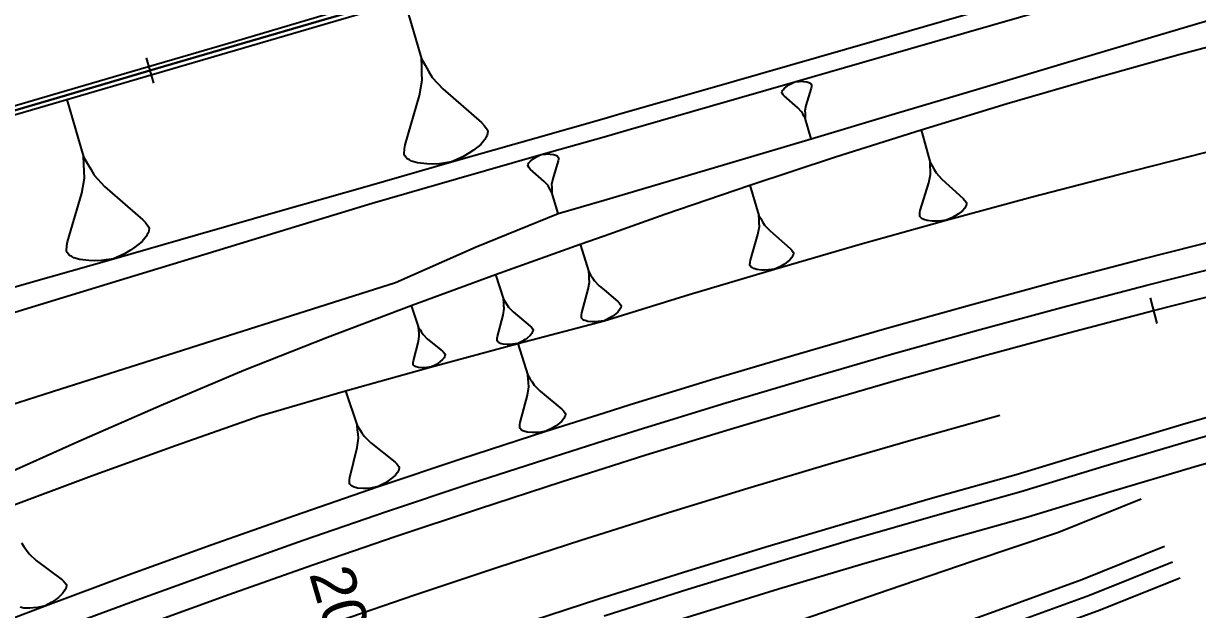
# Model space of a CAD drawing. Extents: x 387562 to 388546, y 804386 to 804945.
# Drawn here: x 388067 to 388133.7, y 804800.6 to 804834 of the extents above; entities that cross this region are included whole.
import ezdxf
from ezdxf.enums import TextEntityAlignment as Align

# ---------------------------------------------------------------- set-up
doc = ezdxf.new("R2010")
doc.units = 0
doc.layers.get('0').update_dxf_attribs({"linetype": 'CONTINUOUS'})
doc.styles.add('ARIAL', font='ARIAL.FON')

msp = doc.modelspace()

# ---------------------------------------------------------------- linework, layer by layer
at = {"color": 1}
for p, q in [((388088.6503, 804835.2566), (388089.62, 804831.9471)), ((388089.62, 804831.9471), (388089.8253, 804831.5966)), ((388089.6362, 804831.5412), (388089.62, 804831.9471)), ((388089.6525, 804831.1353), (388089.6362, 804831.5412)), ((388089.8253, 804831.5966), (388090.0307, 804831.2461)), ((388090.0307, 804831.2461), (388090.2361, 804830.8956)), ((388089.5121, 804829.8621), (388089.6687, 804830.7294)), ((388089.6687, 804830.7294), (388089.6525, 804831.1353)), ((388090.2361, 804830.8956), (388090.8359, 804830.25)), ((388110.4981, 804830.4629), (388110.6217, 804830.5345)), ((388110.6217, 804830.5345), (388110.8451, 804830.635)), ((388110.8451, 804830.635), (388111.0878, 804830.6688)), ((388111.0878, 804830.6688), (388111.2305, 804830.6739)), ((388111.2305, 804830.6739), (388111.34, 804830.6694)), ((388111.34, 804830.6694), (388111.5257, 804830.6507)), ((388111.5257, 804830.6507), (388111.6447, 804830.6129)), ((388111.6447, 804830.6129), (388111.6876, 804830.5892)), ((388111.6876, 804830.5892), (388111.7305, 804830.5655)), ((388111.7305, 804830.5655), (388111.783, 804830.5085)), ((388111.783, 804830.5085), (388111.7926, 804830.4752)), ((388088.6918, 804827.055), (388089.5121, 804829.8621)), ((388090.8359, 804830.25), (388093.0414, 804828.3293)), ((388110.1183, 804830.029), (388110.1324, 804830.1051)), ((388110.1279, 804829.9957), (388110.1183, 804830.029)), ((388110.19, 804829.9054), (388110.1279, 804829.9957)), ((388110.1324, 804830.1051), (388110.1561, 804830.148)), ((388110.1561, 804830.148), (388110.1798, 804830.1909)), ((388110.1798, 804830.1909), (388110.2605, 804830.2863)), ((388110.2424, 804829.8484), (388110.19, 804829.9054)), ((388111.0149, 804829.1695), (388110.2424, 804829.8484)), ((388110.2605, 804830.2863), (388110.4078, 804830.4008)), ((388110.4078, 804830.4008), (388110.4981, 804830.4629)), ((388111.7739, 804830.2896), (388111.481, 804829.3038)), ((388111.7881, 804830.3658), (388111.7739, 804830.2896)), ((388111.7926, 804830.4752), (388111.7881, 804830.3658)), ((388069.4572, 804829.6332), (388070.4138, 804826.3679)), ((388111.2248, 804828.9415), (388111.0149, 804829.1695)), ((388111.481, 804829.3038), (388111.4246, 804828.9991)), ((388111.2965, 804828.8179), (388111.2248, 804828.9415)), ((388111.3681, 804828.6944), (388111.2965, 804828.8179)), ((388111.4398, 804828.5708), (388111.3681, 804828.6944)), ((388111.4246, 804828.9991), (388111.4297, 804828.8563)), ((388111.4297, 804828.8563), (388111.4347, 804828.7135)), ((388111.4347, 804828.7135), (388111.4398, 804828.5708)), ((388111.7755, 804827.4055), (388111.4398, 804828.5708)), ((388093.0414, 804828.3293), (388093.1913, 804828.1679)), ((388093.1913, 804828.1679), (388093.369, 804827.912)), ((388093.369, 804827.912), (388093.3967, 804827.8174)), ((388118.0291, 804827.914), (388118.541, 804826.0571)), ((388093.2238, 804827.3561), (388092.9956, 804827.0839)), ((388093.2907, 804827.4783), (388093.2238, 804827.3561)), ((388093.3575, 804827.6006), (388093.2907, 804827.4783)), ((388093.3967, 804827.8174), (388093.3575, 804827.6006)), ((388088.6412, 804826.5268), (388088.6527, 804826.8382)), ((388088.6689, 804826.4323), (388088.6412, 804826.5268)), ((388088.6527, 804826.8382), (388088.6918, 804827.055)), ((388092.3223, 804826.5786), (388091.9717, 804826.3732)), ((388092.5782, 804826.7562), (388092.3223, 804826.5786)), ((388092.9956, 804827.0839), (388092.5782, 804826.7562)), ((388096.1937, 804826.3965), (388096.426, 804826.5003)), ((388096.426, 804826.5003), (388096.678, 804826.535)), ((388096.678, 804826.535), (388096.8263, 804826.54)), ((388096.8263, 804826.54), (388096.94, 804826.5351)), ((388096.94, 804826.5351), (388097.1327, 804826.5154)), ((388097.1327, 804826.5154), (388097.2563, 804826.4759)), ((388070.4138, 804826.3679), (388070.6165, 804826.0221)), ((388070.4299, 804825.9674), (388070.4138, 804826.3679)), ((388070.4459, 804825.5669), (388070.4299, 804825.9674)), ((388070.6165, 804826.0221), (388070.8191, 804825.6763)), ((388088.8189, 804826.2709), (388088.6689, 804826.4323)), ((388088.9412, 804826.204), (388088.8189, 804826.2709)), ((388089.0634, 804826.1371), (388088.9412, 804826.204)), ((388089.4025, 804826.0311), (388089.0634, 804826.1371)), ((388089.9307, 804825.9806), (388089.4025, 804826.0311)), ((388090.242, 804825.9691), (388089.9307, 804825.9806)), ((388090.648, 804825.9854), (388090.242, 804825.9691)), ((388091.3376, 804826.0847), (388090.648, 804825.9854)), ((388091.9717, 804826.3732), (388091.3376, 804826.0847)), ((388095.67, 804825.8724), (388095.6848, 804825.9515)), ((388095.6799, 804825.8378), (388095.67, 804825.8724)), ((388095.7442, 804825.7439), (388095.6799, 804825.8378)), ((388095.6848, 804825.9515), (388095.7095, 804825.996)), ((388095.7095, 804825.996), (388095.7342, 804826.0405)), ((388095.7342, 804826.0405), (388095.8182, 804826.1393)), ((388095.8182, 804826.1393), (388095.9714, 804826.258)), ((388095.9714, 804826.258), (388096.0652, 804826.3223)), ((388096.0652, 804826.3223), (388096.1937, 804826.3965)), ((388097.3898, 804826.1399), (388097.0838, 804825.1167)), ((388097.2563, 804826.4759), (388097.3008, 804826.4512)), ((388097.3008, 804826.4512), (388097.3453, 804826.4265)), ((388097.3453, 804826.4265), (388097.3997, 804826.3672)), ((388097.4046, 804826.2189), (388097.3898, 804826.1399)), ((388097.3997, 804826.3672), (388097.4095, 804826.3326)), ((388097.4095, 804826.3326), (388097.4046, 804826.2189)), ((388118.541, 804826.0571), (388118.6525, 804825.8595)), ((388118.5464, 804825.8302), (388118.541, 804826.0571)), ((388118.5519, 804825.6034), (388118.5464, 804825.8302)), ((388118.6525, 804825.8595), (388118.7641, 804825.6619)), ((388070.3075, 804824.3107), (388070.462, 804825.1664)), ((388070.462, 804825.1664), (388070.4459, 804825.5669)), ((388070.8191, 804825.6763), (388071.0217, 804825.3304)), ((388071.0217, 804825.3304), (388071.6136, 804824.6934)), ((388095.7986, 804825.6846), (388095.7442, 804825.7439)), ((388096.5995, 804824.9782), (388095.7986, 804825.6846)), ((388118.4621, 804824.8936), (388118.5573, 804825.3765)), ((388118.5573, 804825.3765), (388118.5519, 804825.6034)), ((388118.7641, 804825.6619), (388118.8756, 804825.4643)), ((388118.8756, 804825.4643), (388119.2048, 804825.0983)), ((388071.6136, 804824.6934), (388073.7896, 804822.7984)), ((388096.817, 804824.741), (388096.5995, 804824.9782)), ((388096.8912, 804824.6125), (388096.817, 804824.741)), ((388096.9654, 804824.4841), (388096.8912, 804824.6125)), ((388097.0838, 804825.1167), (388097.0246, 804824.8004)), ((388097.0246, 804824.8004), (388097.0296, 804824.6521)), ((388097.0296, 804824.6521), (388097.0345, 804824.5038)), ((388097.0345, 804824.5038), (388097.0395, 804824.3556)), ((388108.2992, 804824.7692), (388108.8052, 804823.0461)), ((388117.9788, 804823.3332), (388118.4621, 804824.8936)), ((388119.2048, 804825.0983), (388120.4193, 804824.0059)), ((388069.4981, 804821.541), (388070.3075, 804824.3107)), ((388097.0395, 804824.3556), (388096.9654, 804824.4841)), ((388097.3859, 804823.1448), (388097.0395, 804824.3556)), ((388120.4193, 804824.0059), (388120.5016, 804823.9144)), ((388120.5016, 804823.9144), (388120.5986, 804823.7699)), ((388117.9458, 804823.0387), (388117.955, 804823.2125)), ((388117.955, 804823.2125), (388117.9788, 804823.3332)), ((388120.3826, 804823.3108), (388120.1466, 804823.1315)), ((388120.5125, 804823.4607), (388120.3826, 804823.3108)), ((388120.5509, 804823.5284), (388120.5125, 804823.4607)), ((388120.5894, 804823.5961), (388120.5509, 804823.5284)), ((388120.6132, 804823.7168), (388120.5894, 804823.5961)), ((388120.5986, 804823.7699), (388120.6132, 804823.7168)), ((388073.7896, 804822.7984), (388073.9376, 804822.6391)), ((388073.9376, 804822.6391), (388074.1129, 804822.3866)), ((388108.8052, 804823.0461), (388108.9122, 804822.8636)), ((388108.8138, 804822.8347), (388108.8052, 804823.0461)), ((388108.8224, 804822.6233), (388108.8138, 804822.8347)), ((388108.831, 804822.4119), (388108.8224, 804822.6233)), ((388108.9122, 804822.8636), (388109.0193, 804822.6811)), ((388109.0193, 804822.6811), (388109.1264, 804822.4986)), ((388109.1264, 804822.4986), (388109.439, 804822.1626)), ((388117.9604, 804822.9856), (388117.9458, 804823.0387)), ((388118.0427, 804822.8942), (388117.9604, 804822.9856)), ((388118.1104, 804822.8557), (388118.0427, 804822.8942)), ((388118.1781, 804822.8173), (388118.1104, 804822.8557)), ((388118.3665, 804822.7551), (388118.1781, 804822.8173)), ((388118.661, 804822.7221), (388118.3665, 804822.7551)), ((388118.8348, 804822.7129), (388118.661, 804822.7221)), ((388119.0617, 804822.7183), (388118.8348, 804822.7129)), ((388119.4477, 804822.7676), (388119.0617, 804822.7183)), ((388119.8044, 804822.9231), (388119.4477, 804822.7676)), ((388120.002, 804823.0346), (388119.8044, 804822.9231)), ((388120.1466, 804823.1315), (388120.002, 804823.0346)), ((388073.9697, 804821.8381), (388073.7445, 804821.5695)), ((388074.0356, 804821.9587), (388073.9697, 804821.8381)), ((388074.1016, 804822.0794), (388074.0356, 804821.9587)), ((388074.1402, 804822.2933), (388074.1016, 804822.0794)), ((388074.1129, 804822.3866), (388074.1402, 804822.2933)), ((388108.3234, 804820.4981), (388108.7497, 804821.9602)), ((388108.7497, 804821.9602), (388108.831, 804822.4119)), ((388109.439, 804822.1626), (388110.5881, 804821.1631)), ((388069.4482, 804821.0199), (388069.4595, 804821.3271)), ((388069.4595, 804821.3271), (388069.4981, 804821.541)), ((388073.3327, 804821.2463), (388073.0801, 804821.071)), ((388073.7445, 804821.5695), (388073.3327, 804821.2463)), ((388098.6486, 804821.4008), (388099.1373, 804819.8336)), ((388110.5881, 804821.1631), (388110.6663, 804821.0791)), ((388069.4755, 804820.9266), (388069.4482, 804821.0199)), ((388069.6235, 804820.7674), (388069.4755, 804820.9266)), ((388069.7441, 804820.7014), (388069.6235, 804820.7674)), ((388069.8647, 804820.6354), (388069.7441, 804820.7014)), ((388070.1993, 804820.5308), (388069.8647, 804820.6354)), ((388070.7204, 804820.4809), (388070.1993, 804820.5308)), ((388071.4281, 804820.4857), (388071.0276, 804820.4696)), ((388072.1085, 804820.5837), (388071.4281, 804820.4857)), ((388072.7343, 804820.8684), (388072.1085, 804820.5837)), ((388073.0801, 804821.071), (388072.7343, 804820.8684)), ((388108.3031, 804820.3851), (388108.3234, 804820.4981)), ((388110.5647, 804820.5145), (388110.3474, 804820.3437)), ((388110.6835, 804820.6563), (388110.5647, 804820.5145)), ((388110.6663, 804821.0791), (388110.7589, 804820.9459)), ((388110.7182, 804820.72), (388110.6835, 804820.6563)), ((388110.753, 804820.7837), (388110.7182, 804820.72)), ((388110.7733, 804820.8966), (388110.753, 804820.7837)), ((388110.7589, 804820.9459), (388110.7733, 804820.8966)), ((388071.0276, 804820.4696), (388070.7204, 804820.4809)), ((388099.1373, 804819.8336), (388099.2379, 804819.6685)), ((388099.1484, 804819.6406), (388099.1373, 804819.8336)), ((388108.2972, 804820.223), (388108.3031, 804820.3851)), ((388108.3117, 804820.1737), (388108.2972, 804820.223)), ((388108.3898, 804820.0897), (388108.3117, 804820.1737)), ((388108.4535, 804820.055), (388108.3898, 804820.0897)), ((388108.5172, 804820.0202), (388108.4535, 804820.055)), ((388108.6938, 804819.9651), (388108.5172, 804820.0202)), ((388108.9689, 804819.9389), (388108.6938, 804819.9651)), ((388109.1311, 804819.9331), (388108.9689, 804819.9389)), ((388109.3425, 804819.9417), (388109.1311, 804819.9331)), ((388109.7015, 804819.9936), (388109.3425, 804819.9417)), ((388110.0317, 804820.1441), (388109.7015, 804819.9936)), ((388110.2142, 804820.2511), (388110.0317, 804820.1441)), ((388110.3474, 804820.3437), (388110.2142, 804820.2511)), ((388093.8358, 804819.6926), (388094.2905, 804818.2762)), ((388099.1031, 804818.8404), (388099.1705, 804819.2544)), ((388099.1594, 804819.4475), (388099.1484, 804819.6406)), ((388099.1705, 804819.2544), (388099.1594, 804819.4475)), ((388099.2379, 804819.6685), (388099.3385, 804819.5034)), ((388099.3385, 804819.5034), (388099.4392, 804819.3382)), ((388099.4392, 804819.3382), (388099.73, 804819.0359)), ((388098.7358, 804817.4976), (388099.1031, 804818.8404)), ((388099.73, 804819.0359), (388100, 804818.8088)), ((388100, 804818.8088), (388100.7955, 804818.1399)), ((388089.0441, 804817.9291), (388089.4604, 804816.6684)), ((388094.2905, 804818.2762), (388094.383, 804818.1273)), ((388094.302, 804818.1013), (388094.2905, 804818.2762)), ((388094.3135, 804817.9265), (388094.302, 804818.1013)), ((388094.325, 804817.7516), (388094.3135, 804817.9265)), ((388094.383, 804818.1273), (388094.4754, 804817.9784)), ((388094.4754, 804817.9784), (388094.5678, 804817.8295)), ((388094.5678, 804817.8295), (388094.8336, 804817.5577)), ((388100.7955, 804818.1399), (388100.8682, 804818.0643)), ((388100.8682, 804818.0643), (388100.9548, 804817.944)), ((388100.9688, 804817.8992), (388100.9519, 804817.7957)), ((388100.9548, 804817.944), (388100.9688, 804817.8992)), ((388093.9443, 804816.1563), (388094.2671, 804817.3759)), ((388094.2671, 804817.3759), (388094.325, 804817.7516)), ((388094.8336, 804817.5577), (388095.8059, 804816.7539)), ((388098.7161, 804817.2458), (388098.7189, 804817.3941)), ((388098.73, 804817.201), (388098.7161, 804817.2458)), ((388098.7189, 804817.3941), (388098.7358, 804817.4976)), ((388098.8027, 804817.1254), (388098.73, 804817.201)), ((388100.3025, 804817.2001), (388100.003, 804817.0576)), ((388100.4676, 804817.3007), (388100.3025, 804817.2001)), ((388100.588, 804817.3874), (388100.4676, 804817.3007)), ((388100.7839, 804817.5468), (388100.588, 804817.3874)), ((388100.8903, 804817.6782), (388100.7839, 804817.5468)), ((388100.9211, 804817.7369), (388100.8903, 804817.6782)), ((388100.9519, 804817.7957), (388100.9211, 804817.7369)), ((388089.4604, 804816.6684), (388089.544, 804816.5362)), ((388089.472, 804816.5124), (388089.4604, 804816.6684)), ((388089.4836, 804816.3564), (388089.472, 804816.5124)), ((388089.544, 804816.5362), (388089.6276, 804816.404)), ((388095.8059, 804816.7539), (388095.8724, 804816.6859)), ((388095.8724, 804816.6859), (388095.9518, 804816.5775)), ((388095.9648, 804816.537), (388095.9504, 804816.4431)), ((388095.9518, 804816.5775), (388095.9648, 804816.537)), ((388098.8615, 804817.0946), (388098.8027, 804817.1254)), ((388098.9202, 804817.0638), (388098.8615, 804817.0946)), ((388099.0825, 804817.0161), (388098.9202, 804817.0638)), ((388099.3343, 804816.9964), (388099.0825, 804817.0161)), ((388099.4825, 804816.9935), (388099.3343, 804816.9964)), ((388099.6756, 804817.0046), (388099.4825, 804816.9935)), ((388100, 804817.0571), (388099.6756, 804817.0046)), ((388100.003, 804817.0576), (388100, 804817.0571)), ((388089.1673, 804814.7738), (388089.4462, 804815.8647)), ((388089.4462, 804815.8647), (388089.4951, 804816.2004)), ((388089.4951, 804816.2004), (388089.4836, 804816.3564)), ((388089.6276, 804816.404), (388089.7112, 804816.2718)), ((388089.7112, 804816.2718), (388089.9505, 804816.0312)), ((388089.9505, 804816.0312), (388090.8242, 804815.321)), ((388093.9284, 804815.9279), (388093.9299, 804816.0623)), ((388093.9413, 804815.8875), (388093.9284, 804815.9279)), ((388093.9299, 804816.0623), (388093.9443, 804816.1563)), ((388094.0078, 804815.8195), (388093.9413, 804815.8875)), ((388094.0613, 804815.792), (388094.0078, 804815.8195)), ((388095.3663, 804815.8985), (388095.096, 804815.7671)), ((388095.5152, 804815.9909), (388095.3663, 804815.8985)), ((388095.6236, 804816.0704), (388095.5152, 804815.9909)), ((388095.8, 804816.2163), (388095.6236, 804816.0704)), ((388095.8954, 804816.3362), (388095.8, 804816.2163)), ((388095.9229, 804816.3896), (388095.8954, 804816.3362)), ((388095.9504, 804816.4431), (388095.9229, 804816.3896)), ((388090.8242, 804815.321), (388090.884, 804815.2609)), ((388090.884, 804815.2609), (388090.9557, 804815.1647)), ((388090.9557, 804815.1647), (388090.9676, 804815.1287)), ((388094.1147, 804815.7645), (388094.0613, 804815.792)), ((388094.2621, 804815.7226), (388094.1147, 804815.7645)), ((388094.4904, 804815.7066), (388094.2621, 804815.7226)), ((388094.6249, 804815.7051), (388094.4904, 804815.7066)), ((388094.7997, 804815.7166), (388094.6249, 804815.7051)), ((388095.096, 804815.7671), (388094.7997, 804815.7166)), ((388095.096, 804815.7671), (388095.675, 804813.9634)), ((388089.1547, 804814.5699), (388089.155, 804814.6899)), ((388089.1666, 804814.5339), (388089.1547, 804814.5699)), ((388089.155, 804814.6899), (388089.1673, 804814.7738)), ((388089.2264, 804814.4738), (388089.1666, 804814.5339)), ((388090.4382, 804814.5544), (388090.1979, 804814.4351)), ((388090.5704, 804814.638), (388090.4382, 804814.5544)), ((388090.6666, 804814.7097), (388090.5704, 804814.638)), ((388090.8229, 804814.8412), (388090.6666, 804814.7097)), ((388090.9071, 804814.9489), (388090.8229, 804814.8412)), ((388090.9313, 804814.9968), (388090.9071, 804814.9489)), ((388090.9554, 804815.0448), (388090.9313, 804814.9968)), ((388090.9676, 804815.1287), (388090.9554, 804815.0448)), ((388089.2743, 804814.4497), (388089.2264, 804814.4738)), ((388089.3222, 804814.4255), (388089.2743, 804814.4497)), ((388089.4541, 804814.3892), (388089.3222, 804814.4255)), ((388089.658, 804814.3766), (388089.4541, 804814.3892)), ((388089.7779, 804814.3763), (388089.658, 804814.3766)), ((388089.9339, 804814.3878), (388089.7779, 804814.3763)), ((388090.1979, 804814.4351), (388089.9339, 804814.3878)), ((388095.675, 804813.9634), (388095.7927, 804813.7738)), ((388095.6897, 804813.7407), (388095.675, 804813.9634)), ((388095.6451, 804812.8169), (388095.7189, 804813.2954)), ((388095.7043, 804813.518), (388095.6897, 804813.7407)), ((388095.7189, 804813.2954), (388095.7043, 804813.518)), ((388095.7927, 804813.7738), (388095.9104, 804813.5842)), ((388095.9104, 804813.5842), (388096.0281, 804813.3946)), ((388096.0281, 804813.3946), (388096.3666, 804813.0485)), ((388085.3092, 804813.0617), (388085.9762, 804811.097)), ((388095.2342, 804811.2639), (388095.6451, 804812.8169)), ((388096.3666, 804813.0485), (388097.6047, 804812.0249)), ((388097.6047, 804812.0249), (388097.6893, 804811.9384)), ((388097.6893, 804811.9384), (388097.7905, 804811.8003)), ((388095.2138, 804810.9731), (388095.2157, 804811.1443)), ((388095.2157, 804811.1443), (388095.2342, 804811.2639)), ((388097.3725, 804811.1545), (388097.2345, 804811.0534)), ((388097.5971, 804811.3403), (388097.3725, 804811.1545)), ((388097.7186, 804811.493), (388097.5971, 804811.3403)), ((388097.7536, 804811.5611), (388097.7186, 804811.493)), ((388097.7886, 804811.6292), (388097.7536, 804811.5611)), ((388097.8071, 804811.7488), (388097.7886, 804811.6292)), ((388097.7905, 804811.8003), (388097.8071, 804811.7488)), ((388085.9762, 804811.097), (388086.1085, 804810.8916)), ((388085.9963, 804810.8535), (388085.9762, 804811.097)), ((388086.0164, 804810.6099), (388085.9963, 804810.8535)), ((388086.0365, 804810.3663), (388086.0164, 804810.6099)), ((388086.1085, 804810.8916), (388086.2409, 804810.6861)), ((388086.2409, 804810.6861), (388086.3733, 804810.4806)), ((388086.3733, 804810.4806), (388086.7502, 804810.1078)), ((388095.2304, 804810.9216), (388095.2138, 804810.9731)), ((388095.315, 804810.8351), (388095.2304, 804810.9216)), ((388095.3831, 804810.8001), (388095.315, 804810.8351)), ((388095.4512, 804810.7651), (388095.3831, 804810.8001)), ((388095.6388, 804810.7117), (388095.4512, 804810.7651)), ((388095.9296, 804810.6913), (388095.6388, 804810.7117)), ((388096.1007, 804810.6894), (388095.9296, 804810.6913)), ((388096.3234, 804810.7041), (388096.1007, 804810.6894)), ((388096.7007, 804810.7683), (388096.3234, 804810.7041)), ((388097.0449, 804810.9357), (388096.7007, 804810.7683)), ((388097.2345, 804811.0534), (388097.0449, 804810.9357)), ((388085.5427, 804808.1328), (388085.9644, 804809.841)), ((388085.9644, 804809.841), (388086.0365, 804810.3663)), ((388086.7502, 804810.1078), (388088.1248, 804809.0094)), ((388088.1248, 804809.0094), (388088.219, 804808.9162)), ((388088.219, 804808.9162), (388088.3323, 804808.7669)), ((388088.2963, 804808.5042), (388088.2592, 804808.4291)), ((388088.3334, 804808.5794), (388088.2963, 804808.5042)), ((388088.3323, 804808.7669), (388088.3514, 804808.7108)), ((388088.3514, 804808.7108), (388088.3334, 804808.5794)), ((388085.5247, 804808.0015), (388085.5427, 804808.1328)), ((388085.5257, 804807.814), (388085.5247, 804808.0015)), ((388085.5448, 804807.7579), (388085.5257, 804807.814)), ((388087.5316, 804807.8064), (388087.1577, 804807.6169)), ((388087.737, 804807.9388), (388087.5316, 804807.8064)), ((388087.8864, 804808.0521), (388087.737, 804807.9388)), ((388088.1289, 804808.2596), (388087.8864, 804808.0521)), ((388088.2592, 804808.4291), (388088.1289, 804808.2596)), ((388085.639, 804807.6647), (388085.5448, 804807.7579)), ((388085.7142, 804807.6276), (388085.639, 804807.6647)), ((388085.7894, 804807.5906), (388085.7142, 804807.6276)), ((388085.9959, 804807.5355), (388085.7894, 804807.5906)), ((388086.3147, 804807.5185), (388085.9959, 804807.5355)), ((388086.5021, 804807.5195), (388086.3147, 804807.5185)), ((388086.7457, 804807.5396), (388086.5021, 804807.5195)), ((388087.1577, 804807.6169), (388086.7457, 804807.5396)), ((388066.8827, 804804.4275), (388067.0279, 804804.2178)), ((388067.0279, 804804.2178), (388067.173, 804804.0081)), ((388067.173, 804804.0081), (388067.3182, 804803.7984)), ((388067.3182, 804803.7984), (388067.7243, 804803.4227)), ((388067.7243, 804803.4227), (388069.196, 804802.325)), ((388069.196, 804802.325), (388069.2976, 804802.2311)), ((388069.2976, 804802.2311), (388069.4209, 804802.0793)), ((388069.3925, 804801.8041), (388069.3564, 804801.7244)), ((388069.4285, 804801.8838), (388069.3925, 804801.8041)), ((388069.4209, 804802.0793), (388069.4427, 804802.0214)), ((388069.4427, 804802.0214), (388069.4285, 804801.8838)), ((388068.8289, 804801.195), (388068.6192, 804801.0498)), ((388068.9807, 804801.3183), (388068.8289, 804801.195)), ((388069.2264, 804801.5432), (388068.9807, 804801.3183)), ((388069.3564, 804801.7244), (388069.2264, 804801.5432)), ((388067.0271, 804800.7138), (388066.8098, 804800.7641)), ((388067.3602, 804800.7072), (388067.0271, 804800.7138)), ((388067.5556, 804800.7148), (388067.3602, 804800.7072)), ((388067.8089, 804800.7442), (388067.5556, 804800.7148)), ((388068.2359, 804800.8391), (388067.8089, 804800.7442)), ((388068.6192, 804801.0498), (388068.2359, 804800.8391))]:
    msp.add_line(p, q, dxfattribs=at)
at = {"color": 3}
for p, q in [((388073.9743, 804831.9987), (388074.396, 804830.5592)), ((388131.0485, 804818.3583), (388131.4229, 804816.9058))]:
    msp.add_line(p, q, dxfattribs=at)
at = {"color": 1, "linetype": 'CONTINUOUS'}
for points in [[(388100, 804828.5629), (388100.952, 804828.8352), (388105.7593, 804830.2105), (388110.564, 804831.5946), (388115.3686, 804832.9788), (388120.1733, 804834.3629), (388124.9779, 804835.7471), (388129.7826, 804837.1312), (388134.5872, 804838.5154), (388139.3919, 804839.8995), (388144.1965, 804841.2836), (388149.0012, 804842.6678), (388153.8058, 804844.0519), (388158.611, 804845.4344), (388163.4161, 804846.8168), (388168.2213, 804848.1992), (388173.0264, 804849.5817), (388177.8316, 804850.9641), (388182.6367, 804852.3466), (388187.4419, 804853.729), (388192.247, 804855.1114), (388197.0522, 804856.4939), (388200, 804857.3405)], [(388100, 804827.5228), (388101.2332, 804827.8756), (388106.0405, 804829.2508), (388110.8451, 804830.635), (388115.6498, 804832.0191), (388120.4544, 804833.4033), (388125.2591, 804834.7874), (388130.0637, 804836.1716), (388134.8684, 804837.5557), (388139.673, 804838.9398), (388144.4777, 804840.324), (388149.2823, 804841.7081), (388154.087, 804843.0923), (388158.8921, 804844.4747), (388163.6973, 804845.8571), (388168.5024, 804847.2396), (388173.3076, 804848.622), (388178.1127, 804850.0045), (388182.9179, 804851.3869), (388187.723, 804852.7693), (388192.5282, 804854.1518), (388197.3333, 804855.5342), (388200, 804856.3001)], [(388021.1566, 804800), (388023.7625, 804802.8587), (388026.7291, 804806.8499), (388027.8445, 804808.5965), (388029.479, 804811.0372), (388032.7421, 804814.8677), (388036.5275, 804818.1832), (388040.7546, 804820.9131), (388045.3337, 804822.9994), (388047.613, 804823.7542), (388047.6183, 804823.7558), (388047.633, 804823.7601), (388050.1234, 804824.4897), (388054.9217, 804825.8956), (388059.72, 804827.3014), (388064.5183, 804828.7072), (388069.3166, 804830.1131), (388074.1149, 804831.5189), (388078.9132, 804832.9247), (388083.7115, 804834.3306), (388088.5098, 804835.7364), (388093.3081, 804837.1422), (388098.1063, 804838.5481), (388100, 804839.1029)], [(388021.8323, 804800), (388024.1484, 804802.5407), (388027.1448, 804806.5721), (388028.2714, 804808.3362), (388029.8822, 804810.7416), (388033.0981, 804814.5166), (388036.8286, 804817.784), (388040.9946, 804820.4744), (388045.5073, 804822.5305), (388047.7536, 804823.2744), (388047.7589, 804823.276), (388047.7736, 804823.2802), (388050.264, 804824.0099), (388055.0623, 804825.4157), (388059.8606, 804826.8216), (388064.6589, 804828.2274), (388069.4572, 804829.6332), (388074.2555, 804831.0391), (388079.0538, 804832.4449), (388083.852, 804833.8507), (388088.6503, 804835.2566), (388093.4486, 804836.6624), (388098.2469, 804838.0682), (388100, 804838.5818)], [(388100, 804823.9158), (388102.182, 804824.5593), (388106.9809, 804825.975), (388111.7755, 804827.4055), (388116.5668, 804828.836), (388121.3584, 804830.2655), (388126.1496, 804831.6961), (388130.9412, 804833.1255), (388135.7327, 804834.5555), (388140.5241, 804835.9854), (388145.3152, 804837.4166), (388150.1065, 804838.8474), (388150.1621, 804838.864)], [(388100, 804821.8813), (388103.4636, 804823.1128), (388108.2992, 804824.7692), (388113.1546, 804826.3697), (388118.0291, 804827.914), (388122.9221, 804829.4019), (388127.8326, 804830.8331), (388132.7601, 804832.2074), (388137.7038, 804833.5247), (388142.6628, 804834.7847), (388142.7077, 804834.7958), (388147.4252, 804835.9762), (388150.6645, 804836.7962)], [(388100, 804817.0568), (388100.003, 804817.0576), (388104.8462, 804818.5458), (388109.7015, 804819.9936), (388114.5688, 804821.4009), (388119.4477, 804822.7676), (388124.3377, 804824.0936), (388129.2387, 804825.3788), (388134.1501, 804826.6231), (388139.0718, 804827.8265), (388144.0034, 804828.9888), (388144.048, 804828.9991), (388148.8203, 804830.1191), (388153.6285, 804831.2813), (388158.4288, 804832.4755), (388163.2211, 804833.7017), (388168.0051, 804834.9598)], [(388100, 804811.8123), (388101.4916, 804812.2843), (388106.2949, 804813.7603), (388111.1103, 804815.1962), (388115.9376, 804816.5919), (388120.7763, 804817.9474), (388125.6262, 804819.2625), (388130.4868, 804820.5371), (388135.3579, 804821.7712), (388140.2391, 804822.9646), (388145.1301, 804824.1174), (388145.1743, 804824.1276), (388149.9788, 804825.2552), (388154.8194, 804826.4252), (388159.652, 804827.6274), (388164.4766, 804828.8619), (388169.2928, 804830.1284), (388174.1005, 804831.4271), (388177.0779, 804832.2486), (388178.8994, 804832.7578), (388183.6894, 804834.1204)], [(388033.6298, 804800), (388034.7477, 804801.4905), (388036.0885, 804803.5701), (388037.278, 804805.3193), (388039.6453, 804808.0587), (388042.383, 804810.4223), (388045.432, 804812.3608), (388048.727, 804813.8339), (388050.3645, 804814.3632), (388050.3698, 804814.3647), (388050.3845, 804814.3689), (388052.8795, 804815.0827), (388057.6868, 804816.458), (388062.494, 804817.8332), (388067.3013, 804819.2085), (388072.1085, 804820.5837), (388076.9158, 804821.959), (388081.723, 804823.3342), (388086.5303, 804824.7095), (388091.3375, 804826.0847), (388096.1448, 804827.46), (388100, 804828.5629)], [(388104.1034, 804800), (388105.2129, 804800.3511), (388109.9167, 804801.7965), (388114.6323, 804803.2026), (388119.3595, 804804.5694), (388124.0979, 804805.8968), (388128.8062, 804807.3383), (388133.5277, 804808.7409), (388138.2619, 804810.1045), (388143.0087, 804811.4288), (388147.7676, 804812.7139), (388147.8107, 804812.7253), (388152.6538, 804814.0239), (388157.5314, 804815.3665), (388162.3988, 804816.7413), (388167.2559, 804818.1483), (388172.1025, 804819.5874), (388176.9384, 804821.0585), (388179.9322, 804821.9869), (388181.7634, 804822.5615), (388186.5772, 804824.0963), (388191.3797, 804825.6629), (388196.1705, 804827.2612), (388200, 804828.5672)], [(388041.0692, 804806.6542), (388043.5328, 804808.8983), (388046.3044, 804810.7656), (388049.3267, 804812.214), (388050.8379, 804812.7472), (388050.8432, 804812.7488), (388050.8578, 804812.7533), (388053.3396, 804813.5124), (388058.1213, 804814.9748), (388062.903, 804816.4373), (388067.6847, 804817.8998), (388072.4664, 804819.3623), (388077.2481, 804820.8248), (388082.0298, 804822.2873), (388086.8115, 804823.7498), (388091.6187, 804825.1251), (388096.426, 804826.5003), (388100, 804827.5228)], [(388044.8692, 804803.0489), (388046.7484, 804804.8055), (388048.8733, 804806.2788), (388051.2027, 804807.4343), (388052.3415, 804807.855), (388052.3453, 804807.8562), (388052.3577, 804807.8601), (388054.8285, 804808.6442), (388059.5945, 804810.1583), (388064.3604, 804811.6722), (388069.1264, 804813.186), (388073.8924, 804814.7), (388078.6583, 804816.2139), (388083.4243, 804817.7279), (388088.1492, 804819.2294), (388092.7238, 804821.2624), (388097.3859, 804823.1448), (388100, 804823.9158)], [(388048.2215, 804800), (388051.6497, 804801.6226), (388056.2542, 804803.7963), (388060.8654, 804805.9675), (388061.2379, 804806.1427), (388065.4921, 804808.1149), (388070.1449, 804810.2093), (388074.8233, 804812.25), (388079.5266, 804814.2368), (388084.2741, 804816.1104), (388089.0441, 804817.9291), (388093.8358, 804819.6926), (388098.6486, 804821.4008), (388100, 804821.8813)], [(388049.7428, 804800), (388051.9417, 804800.9034), (388056.6519, 804802.7927), (388061.3777, 804804.6426), (388061.7598, 804804.7902), (388066.1187, 804806.4532), (388070.8747, 804808.2241), (388075.6453, 804809.9554), (388080.4301, 804811.6469), (388085.3092, 804813.0617), (388090.1979, 804814.4351), (388095.096, 804815.7671), (388100, 804817.0568)], [(388066.0364, 804800), (388068.2359, 804800.8391), (388072.945, 804802.5926), (388077.6686, 804804.3068), (388082.4062, 804805.9816), (388087.1577, 804807.6169), (388091.9226, 804809.2125), (388096.7007, 804810.7683), (388100, 804811.8123)], [(388111.0915, 804800), (388111.3186, 804800.0791), (388116.151, 804801.7449), (388120.9883, 804803.3949), (388125.8304, 804805.029), (388130.5417, 804806.9228)], [(388120.7594, 804800), (388122.3796, 804800.5967), (388127.1607, 804802.3401), (388131.8665, 804804.2312)]]:
    msp.add_lwpolyline(points, dxfattribs=at)
at = {"color": 7, "linetype": 'CONTINUOUS'}
for points in [[(388100, 804838.8424), (388098.1766, 804838.3081), (388093.3783, 804836.9023), (388088.58, 804835.4965), (388083.7818, 804834.0906), (388078.9835, 804832.6848), (388074.1852, 804831.279), (388069.3869, 804829.8731), (388064.5886, 804828.4673), (388059.7903, 804827.0615), (388054.992, 804825.6556), (388050.1937, 804824.2498), (388047.7033, 804823.5202), (388047.6886, 804823.5159), (388047.6833, 804823.5143), (388045.4205, 804822.765), (388040.8746, 804820.6937), (388036.6781, 804817.9836), (388032.9201, 804814.6922), (388029.6806, 804810.8894), (388028.058, 804808.4663), (388026.9369, 804806.711), (388023.9555, 804802.6997), (388021.4944, 804800)], [(388100, 804808.6657), (388102.3847, 804809.4203), (388107.1641, 804810.889), (388111.9556, 804812.3177), (388116.7589, 804813.7065), (388121.5735, 804815.0553), (388126.3992, 804816.3638), (388131.2357, 804817.6321), (388136.0825, 804818.86), (388140.9394, 804820.0475), (388145.8061, 804821.1945), (388145.8502, 804821.2047), (388150.6739, 804822.3368), (388155.5339, 804823.5115), (388160.386, 804824.7186), (388165.2299, 804825.958), (388170.0655, 804827.2297), (388174.8925, 804828.5335), (388177.8818, 804829.3584), (388179.7107, 804829.8696), (388184.5199, 804831.2377), (388189.3198, 804832.6378), (388194.1103, 804834.0699)], [(388100, 804801.3237), (388104.4687, 804802.7377), (388109.1923, 804804.1892), (388113.9279, 804805.6013), (388118.6751, 804806.9739), (388123.4336, 804808.3069), (388128.162, 804809.7539), (388132.9036, 804811.1618), (388137.6581, 804812.5304), (388142.4251, 804813.8597), (388147.2042, 804815.1496), (388147.2475, 804815.1611), (388152.0746, 804816.4559), (388156.9359, 804817.7946), (388161.7872, 804819.1654), (388166.6282, 804820.5682), (388171.4587, 804822.0031), (388176.2785, 804823.4698), (388179.2623, 804824.3954), (388181.0874, 804824.9683), (388185.8851, 804826.4986), (388190.6716, 804828.0605), (388195.4465, 804829.654), (388200, 804831.2075)], [(388100, 804804.9947), (388103.4267, 804806.079), (388108.1782, 804807.5391), (388112.9418, 804808.9595), (388117.717, 804810.3402), (388122.5036, 804811.6811)], [(388074.595, 804800), (388078.6802, 804801.4826), (388083.3943, 804803.149), (388088.1222, 804804.7761), (388092.8634, 804806.3638), (388097.6177, 804807.9119), (388100, 804808.6657)], [(388084.9995, 804800), (388089.2473, 804801.4619), (388093.9609, 804803.0403), (388098.6875, 804804.5794), (388100, 804804.9947)], [(388123.6441, 804800), (388127.6041, 804801.4438), (388132.3082, 804803.334)], [(388126.5457, 804800), (388128.0475, 804800.5475), (388132.7498, 804802.4368)], [(388095.9279, 804800), (388099.7573, 804801.2469), (388100, 804801.3237)]]:
    msp.add_lwpolyline(points, dxfattribs=at)
at = {"color": 3, "linetype": 'CONTINUOUS'}
for points in [[(388021.4944, 804800), (388023.9555, 804802.6997), (388026.9369, 804806.711), (388028.058, 804808.4663), (388029.6806, 804810.8894), (388032.9201, 804814.6922), (388036.6781, 804817.9836), (388040.8746, 804820.6937), (388045.4205, 804822.765), (388047.6833, 804823.5143), (388047.6886, 804823.5159), (388047.7033, 804823.5202), (388050.1937, 804824.2498), (388054.992, 804825.6556), (388059.7903, 804827.0615), (388064.5886, 804828.4673), (388069.3869, 804829.8731), (388074.1852, 804831.279), (388078.9835, 804832.6848), (388083.7818, 804834.0906), (388088.58, 804835.4965), (388093.3783, 804836.9023), (388098.1766, 804838.3081), (388100, 804838.8424)], [(388100, 804808.6657), (388102.3847, 804809.4203), (388107.1641, 804810.889), (388111.9556, 804812.3177), (388116.7589, 804813.7065), (388121.5735, 804815.0553), (388126.3992, 804816.3638), (388131.2357, 804817.6321), (388136.0825, 804818.86), (388140.9394, 804820.0475), (388145.8061, 804821.1945), (388145.8502, 804821.2047), (388150.6739, 804822.3368), (388155.5339, 804823.5115), (388160.386, 804824.7186), (388165.2299, 804825.958), (388170.0655, 804827.2297), (388174.8925, 804828.5335), (388177.8818, 804829.3584), (388179.7107, 804829.8696), (388184.5199, 804831.2377), (388189.3198, 804832.6378), (388194.1103, 804834.0699)], [(388074.595, 804800), (388078.6802, 804801.4826), (388083.3943, 804803.149), (388088.1222, 804804.7761), (388092.8634, 804806.3638), (388097.6177, 804807.9119), (388100, 804808.6657)]]:
    msp.add_lwpolyline(points, dxfattribs=at)
at = {"color": 2, "linetype": 'CONTINUOUS'}
for points in [[(388100, 804810.239), (388101.9381, 804810.8523), (388106.7295, 804812.3246), (388111.533, 804813.757), (388116.3482, 804815.1492), (388121.1749, 804816.5013), (388126.0127, 804817.8131), (388130.8612, 804819.0846), (388135.7202, 804820.3156), (388140.5893, 804821.5061), (388145.4681, 804822.656), (388145.5123, 804822.6662), (388150.3263, 804823.796), (388155.1766, 804824.9683), (388160.019, 804826.173), (388164.8533, 804827.4099), (388169.6792, 804828.6791), (388174.4965, 804829.9803), (388177.4799, 804830.8035), (388179.3051, 804831.3137), (388184.1046, 804832.679), (388188.895, 804834.0764)], [(388100, 804800.2743), (388100.0629, 804800.2948), (388104.7664, 804801.7831), (388109.4821, 804803.2321), (388114.2097, 804804.6419), (388118.9489, 804806.0121), (388123.6993, 804807.3429), (388128.4197, 804808.7877), (388133.1533, 804810.1935), (388137.8996, 804811.5601)], [(388070.2809, 804800), (388073.4626, 804801.1848), (388078.1744, 804802.8947), (388082.9003, 804804.5653), (388087.6399, 804806.1965), (388092.393, 804807.7881), (388097.1592, 804809.3401), (388100, 804810.239)]]:
    msp.add_lwpolyline(points, dxfattribs=at)

# ---------------------------------------------------------------- texts
at = {"color": 2, "style": 'ARIAL'}
msp.add_text('200', height=2.5, rotation=286.33, dxfattribs=at).set_placement((388085.6191, 804803.3679), align=Align.TOP_LEFT)

doc.saveas('drawing.dxf')
